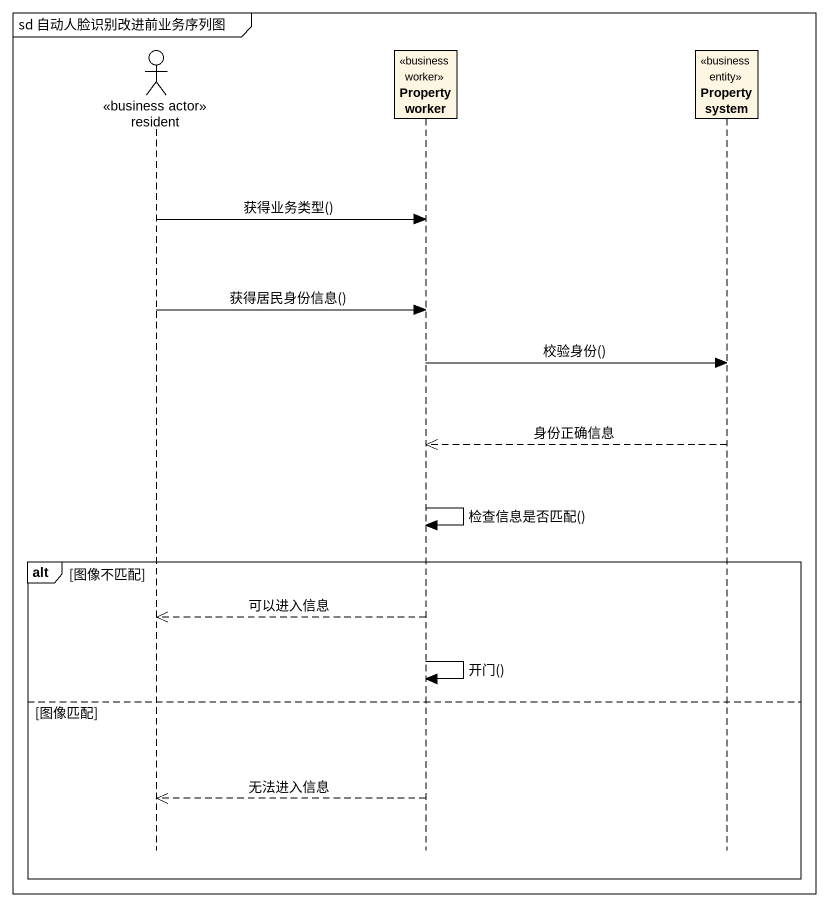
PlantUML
@startuml
mainframe sd 自动人脸识别改进前业务序列图
hide footbox
actor resident <<business actor>>
participant "Property worker" as Property_worker <<business worker>>
participant "Property system" as Property_system <<business entity>>

resident -> Property_worker : 获得业务类型()
resident -> Property_worker : 获得居民身份信息()
Property_worker -> Property_system : 校验身份()
Property_system -->> Property_worker : 身份正确信息
Property_worker -> Property_worker : 检查信息是否匹配()
alt 图像不匹配
  Property_worker -->> resident : 可以进入信息
  Property_worker -> Property_worker : 开门()
else 图像匹配
  Property_worker -->> resident : 无法进入信息
end
@enduml
